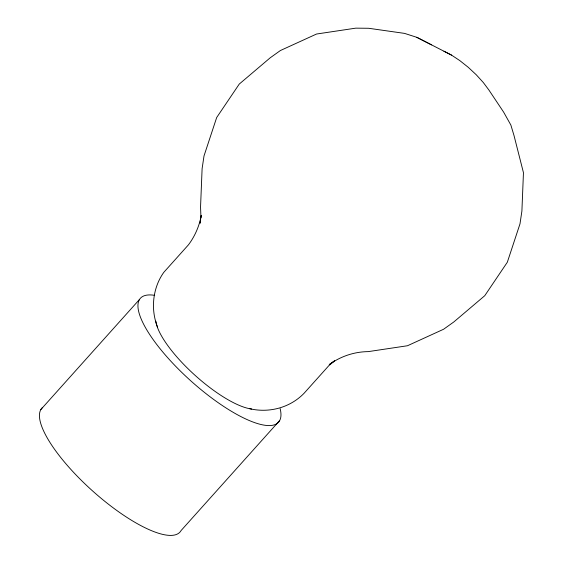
<?xml version="1.0" encoding="UTF-8"?>
<svg xmlns="http://www.w3.org/2000/svg" width="563" height="563" viewBox="0 0 563 563"><rect width="100%" height="100%" fill="white"/><g stroke="black" fill="none" stroke-linecap="round" stroke-linejoin="round"><path stroke-width="0.84" d="M200.653 219.753L200.139 223.18L200.864 215.129L200.548 207.071L202.103 168.71L204.01 155.93L216.678 117.533L239.254 84.07L270.191 57.813L280.395 50.529L316.54 34.026L355.774 28.15L368.652 28.277L404.544 33.386L416.852 37.334L451.505 55.097L459.802 60.593L468.24 67.3L476.249 74.766L483.272 82.487L488.839 89.932L503.653 112.157L510.852 125.028L514.005 135.507L523.456 172.7L521.901 211.069L519.994 223.842L507.326 262.238L484.757 295.702L453.813 321.959L443.609 329.242L407.471 345.745L368.23 351.622C354.282 351.741 340.453 356.379 329.214 364.641L334.654 360.756L328.771 365.725L304.104 393.248C290.079 407.718 269.163 413.284 249.669 408.703M200.907 218.036L201.294 215.467C199.295 226.044 194.96 236.179 188.485 244.792L163.819 272.316C152.65 287.869 150.427 309.488 157.612 327.202M40.803 409.604L139.258 299.727M279.544 420.667L181.089 530.543A92.782 27.791 41.9 0 1 93.81 492.034A92.782 27.791 41.9 0 1 42.295 407.696M416.852 37.334L431.525 44.871M443.904 51.198L451.505 55.097M280.135 408.611A92.782 27.791 41.9 0 1 189.977 380.109A92.782 27.791 41.9 0 1 154.691 295.343M251.654 409.005A69.587 20.845 41.9 0 1 193.531 373.945A69.587 20.845 41.9 0 1 155.845 321.17"/></g></svg>
